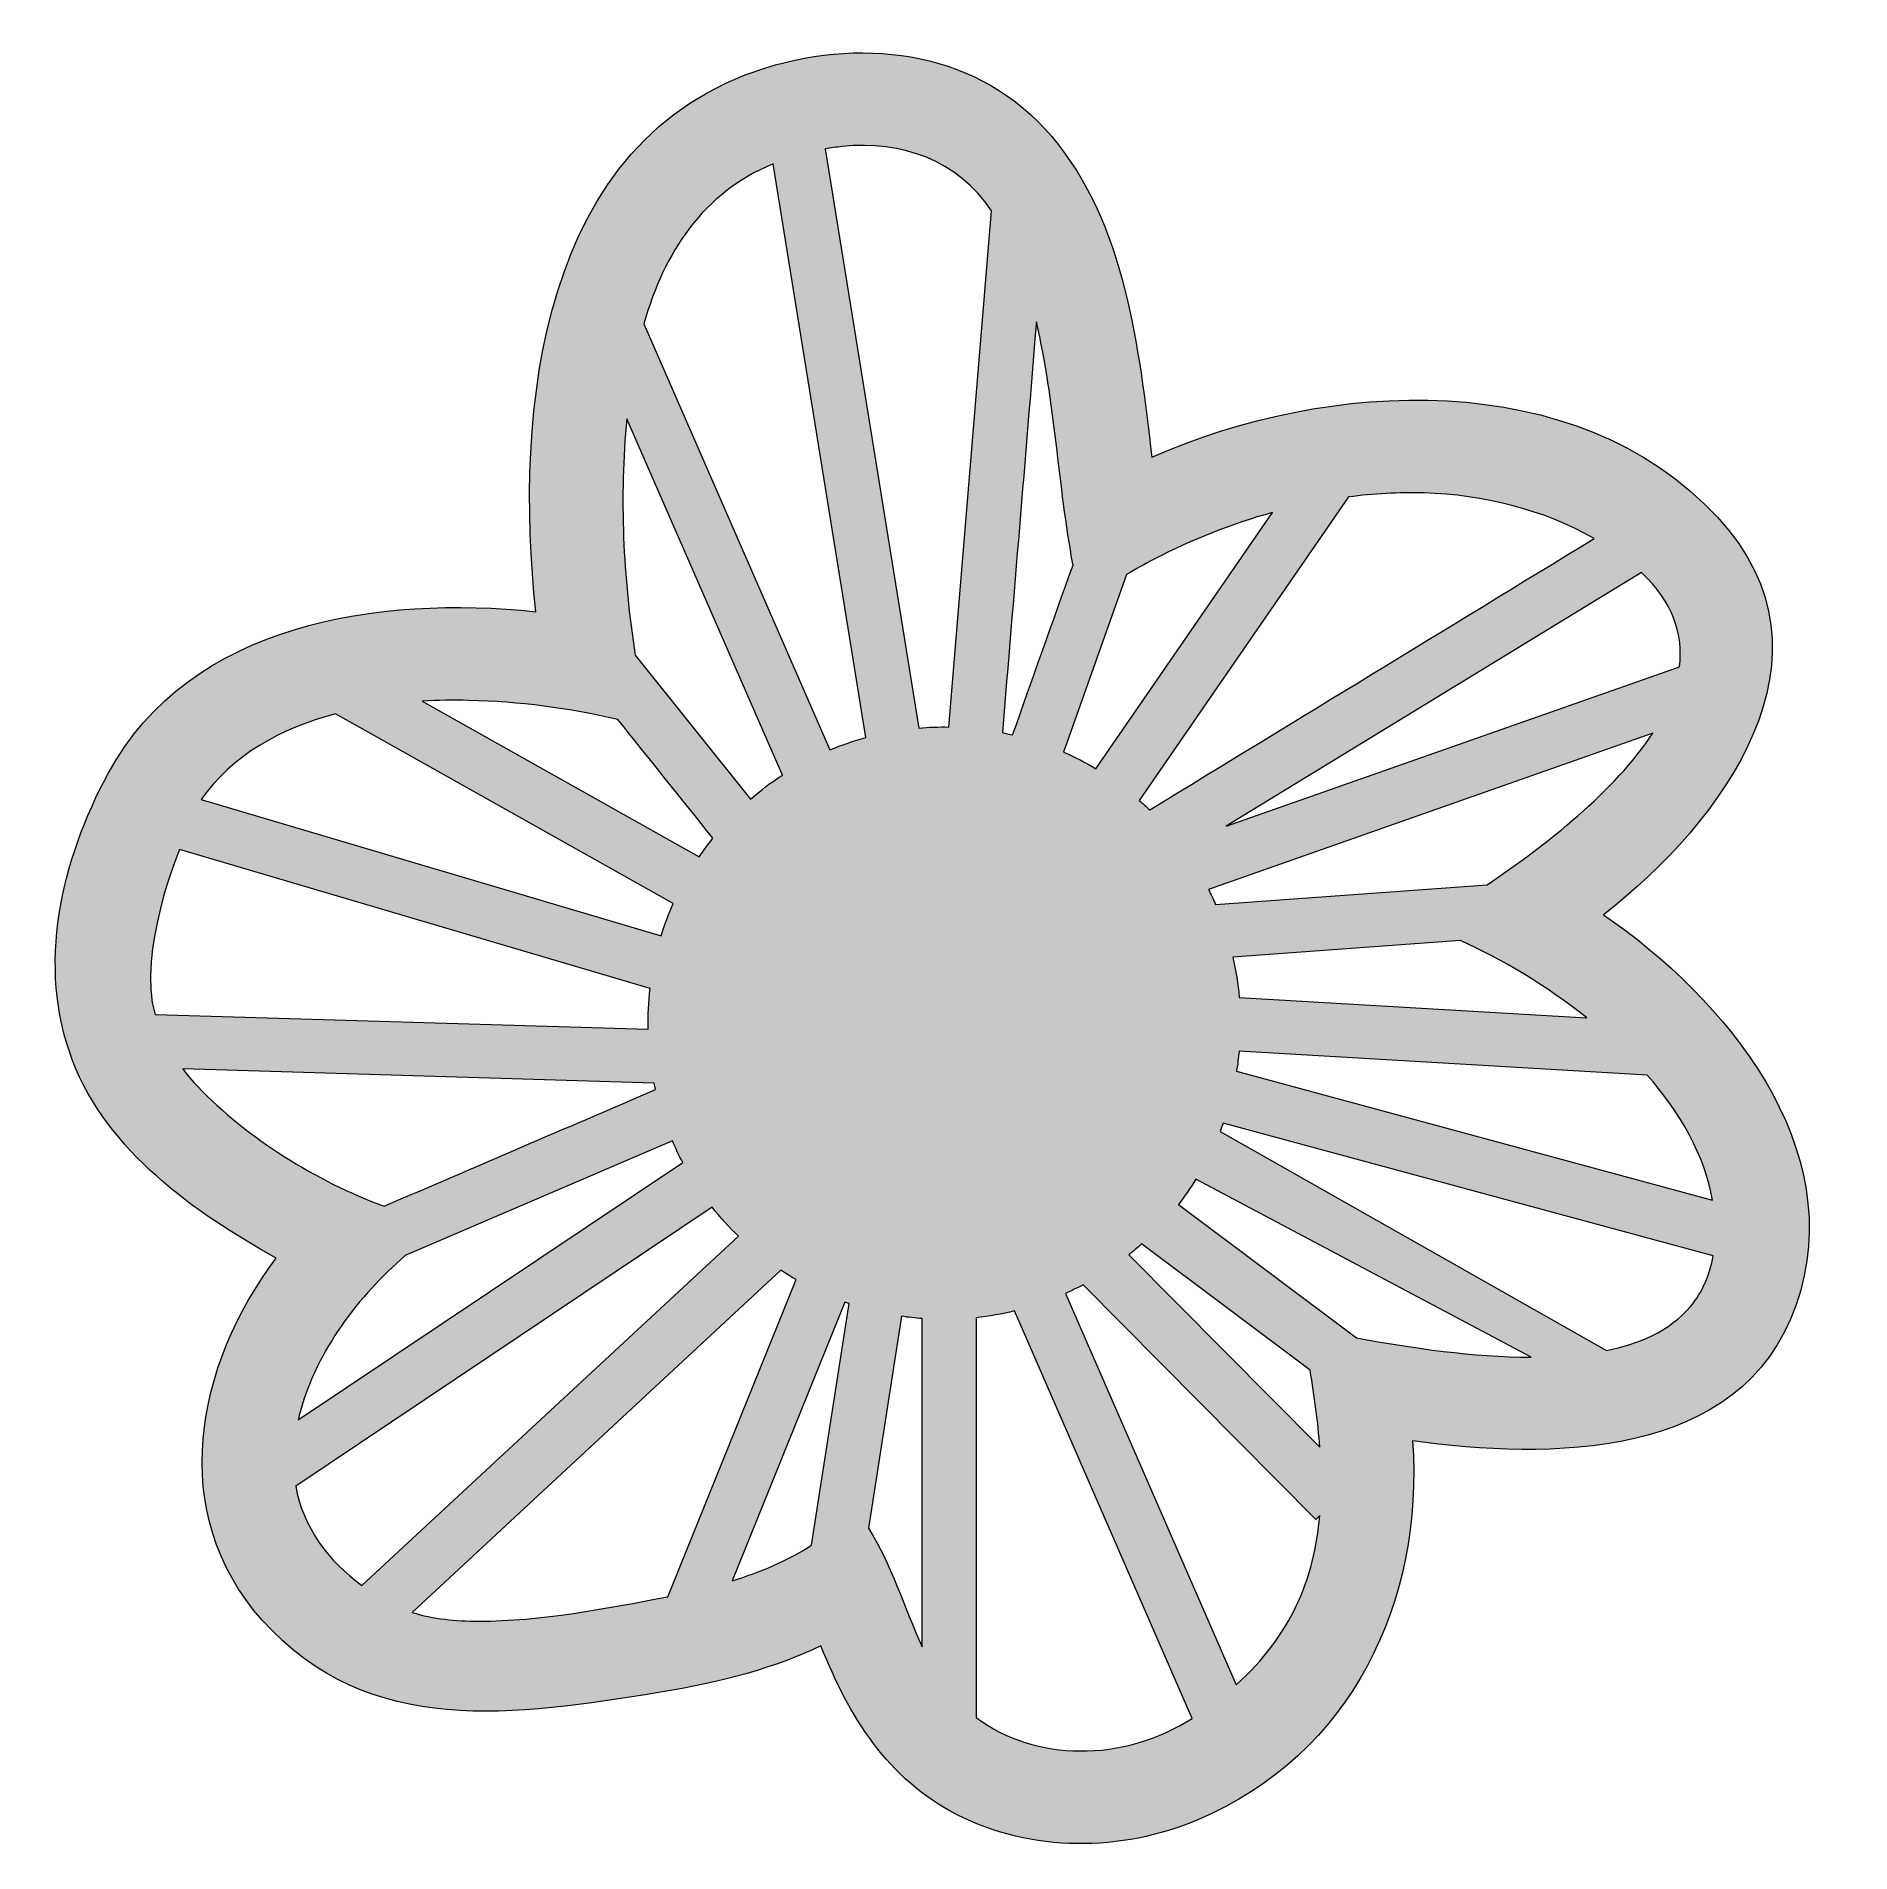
# Model space of a CAD drawing. Header units: inches. Extents: x -1 to 102, y -1 to 103.
import ezdxf

# ---------------------------------------------------------------- set-up
doc = ezdxf.new("R2010")
doc.units = ezdxf.units.IN
doc.header["$MEASUREMENT"] = 0
doc.layers.add('Layer 1', color=7, linetype='Continuous')

msp = doc.modelspace()

# ---------------------------------------------------------------- hatches: boundary and pattern name
at = {"layer": 'Layer 1', "true_color": 0xe032af}
h = msp.add_hatch(color=223, dxfattribs=at)
h.dxf.hatch_style = 2
edge = h.paths.add_edge_path()
edge.add_spline(control_points=[(43.44, 11.22), (45.03, 7.22), (47.21, 3.66), (51.17, 1.64), (55.4, -0.51), (60.48, -0.48), (64.82, 1.35), (73.53, 5.04), (77.66, 13.75), (77, 22.85), (84.65, 21.81), (95.68, 21.68), (98.76, 30.56), (101.86, 39.5), (94.72, 47.98), (87.84, 52.69), (94.59, 57.98), (101.62, 67.36), (94.3, 75.25), (86.25, 83.92), (72.13, 83.05), (62.21, 78.66), (61.46, 84.87), (60.73, 91.88), (56.53, 96.85), (52.5, 101.63), (46.08, 102.53), (40.32, 100.75), (27.43, 96.76), (26.05, 81.26), (27.26, 69.89), (18.42, 70.82), (7.65, 69.3), (3, 60.71), (0.34, 55.81), (-1.07, 49.81), (0.98, 44.44), (2.95, 39.29), (7.89, 35.79), (12.54, 33.22), (7.96, 27.19), (6.31, 18.74), (11.74, 12.68), (17.83, 5.9), (26.16, 7.3), (34.23, 8.57), (37.86, 9.15), (40.91, 10.02), (43.44, 11.22)], knot_values=[0, 0, 0, 0, 1, 1, 1, 2, 2, 2, 3, 3, 3, 4, 4, 4, 5, 5, 5, 6, 6, 6, 7, 7, 7, 8, 8, 8, 9, 9, 9, 10, 10, 10, 11, 11, 11, 12, 12, 12, 13, 13, 13, 14, 14, 14, 15, 15, 15, 16, 16, 16, 16], degree=3, periodic=1)
edge = h.paths.add_edge_path()
edge.add_spline(control_points=[(42.9, 16.93), (41.55, 16.06), (40, 15.41), (38.41, 14.91), (38.41, 14.91), (44.79, 30.72), (44.79, 30.72), (44.87, 30.69), (44.95, 30.66), (45.03, 30.64), (45.03, 30.64), (42.9, 16.93), (42.9, 16.93)], knot_values=[0, 0, 0, 0, 1, 1, 1, 2, 2, 2, 3, 3, 3, 4, 4, 4, 4], degree=3, periodic=1)
edge = h.paths.add_edge_path()
edge.add_spline(control_points=[(49.19, 11.16), (48.13, 13.4), (47.43, 15.92), (46.13, 17.89), (46.13, 17.89), (48, 29.92), (48, 29.92), (48.39, 29.86), (48.79, 29.82), (49.19, 29.79), (49.19, 29.79), (49.19, 11.16), (49.19, 11.16)], knot_values=[0, 0, 0, 0, 1, 1, 1, 2, 2, 2, 3, 3, 3, 4, 4, 4, 4], degree=3, periodic=1)
edge = h.paths.add_edge_path()
edge.add_spline(control_points=[(58.12, 5.26), (56.02, 5.27), (53.93, 5.89), (52.24, 7.16), (52.24, 7.16), (52.24, 29.84), (52.24, 29.84), (52.98, 29.92), (53.71, 30.05), (54.42, 30.22), (54.42, 30.22), (64.49, 7.11), (64.49, 7.11), (62.62, 5.91), (60.35, 5.22), (58.12, 5.26)], knot_values=[0, 0, 0, 0, 1, 1, 1, 2, 2, 2, 3, 3, 3, 4, 4, 4, 5, 5, 5, 5], degree=3, periodic=1)
edge = h.paths.add_edge_path()
edge.add_spline(control_points=[(66.99, 9.01), (66.99, 9.01), (57.31, 31.21), (57.31, 31.21), (57.64, 31.37), (57.98, 31.53), (58.31, 31.7), (58.31, 31.7), (71.52, 18.39), (71.52, 18.39), (71.52, 18.39), (71.74, 18.61), (71.74, 18.61), (71.43, 15.06), (70.13, 11.83), (66.99, 9.01)], knot_values=[0, 0, 0, 0, 1, 1, 1, 2, 2, 2, 3, 3, 3, 4, 4, 4, 5, 5, 5, 5], degree=3, periodic=1)
edge = h.paths.add_edge_path()
edge.add_spline(control_points=[(60.9, 33.41), (61.15, 33.61), (61.4, 33.81), (61.63, 34.03), (61.63, 34.03), (71.19, 26.86), (71.19, 26.86), (71.44, 25.36), (71.64, 23.91), (71.74, 22.49), (71.74, 22.49), (60.9, 33.41), (60.9, 33.41)], knot_values=[0, 0, 0, 0, 1, 1, 1, 2, 2, 2, 3, 3, 3, 4, 4, 4, 4], degree=3, periodic=1)
edge = h.paths.add_edge_path()
edge.add_spline(control_points=[(73.82, 28.69), (73.82, 28.69), (63.72, 36.27), (63.72, 36.27), (64.07, 36.72), (64.4, 37.2), (64.71, 37.69), (64.71, 37.69), (83.73, 27.6), (83.73, 27.6), (80.4, 27.6), (77.09, 28.11), (73.82, 28.69)], knot_values=[0, 0, 0, 0, 1, 1, 1, 2, 2, 2, 3, 3, 3, 4, 4, 4, 4], degree=3, periodic=1)
edge = h.paths.add_edge_path()
edge.add_spline(control_points=[(92.77, 30.48), (91.59, 29.07), (89.77, 28.32), (88.01, 27.98), (88.01, 27.98), (88.01, 27.98), (88.01, 27.98), (88.01, 27.98), (66.08, 40.41), (66.08, 40.41), (66.14, 40.56), (66.2, 40.72), (66.25, 40.88), (66.25, 40.88), (94.05, 33.34), (94.05, 33.34), (93.87, 32.29), (93.45, 31.29), (92.77, 30.48)], knot_values=[0, 0, 0, 0, 1, 1, 1, 2, 2, 2, 3, 3, 3, 4, 4, 4, 5, 5, 5, 6, 6, 6, 6], degree=3, periodic=1)
edge = h.paths.add_edge_path()
edge.add_spline(control_points=[(90.32, 43.6), (92.2, 41.45), (93.59, 39.04), (94.02, 36.5), (94.02, 36.5), (67.02, 43.83), (67.02, 43.83), (67.08, 44.2), (67.12, 44.58), (67.16, 44.96), (67.16, 44.96), (90.32, 43.6), (90.32, 43.6)], knot_values=[0, 0, 0, 0, 1, 1, 1, 2, 2, 2, 3, 3, 3, 4, 4, 4, 4], degree=3, periodic=1)
edge = h.paths.add_edge_path()
edge.add_spline(control_points=[(66.81, 50.29), (66.81, 50.29), (79.72, 51.24), (79.72, 51.24), (82.04, 50.19), (84.58, 48.69), (86.88, 46.85), (86.88, 46.85), (67.17, 48.01), (67.17, 48.01), (67.1, 48.79), (66.98, 49.55), (66.81, 50.29)], knot_values=[0, 0, 0, 0, 1, 1, 1, 2, 2, 2, 3, 3, 3, 4, 4, 4, 4], degree=3, periodic=1)
edge = h.paths.add_edge_path()
edge.add_spline(control_points=[(81.23, 54.4), (81.23, 54.4), (65.83, 53.28), (65.83, 53.28), (65.7, 53.57), (65.57, 53.86), (65.42, 54.14), (65.42, 54.14), (90.63, 63.01), (90.63, 63.01), (88.5, 59.73), (84.56, 56.64), (81.23, 54.4)], knot_values=[0, 0, 0, 0, 1, 1, 1, 2, 2, 2, 3, 3, 3, 4, 4, 4, 4], degree=3, periodic=1)
edge = h.paths.add_edge_path()
edge.add_spline(control_points=[(92.14, 66.77), (92.14, 66.77), (66.43, 57.73), (66.43, 57.73), (66.43, 57.73), (89.99, 72.11), (89.99, 72.11), (91.79, 70.42), (92.38, 68.6), (92.14, 66.77)], knot_values=[0, 0, 0, 0, 1, 1, 1, 2, 2, 2, 3, 3, 3, 3], degree=3, periodic=1)
edge = h.paths.add_edge_path()
edge.add_spline(control_points=[(77.66, 76.63), (81.02, 76.53), (84.37, 75.71), (87.3, 74.04), (78.9, 68.91), (70.49, 63.78), (62.09, 58.65), (61.9, 58.83), (61.7, 59.01), (61.5, 59.19), (61.5, 59.19), (73.36, 76.4), (73.36, 76.4), (74.78, 76.59), (76.22, 76.67), (77.66, 76.63)], knot_values=[0, 0, 0, 0, 1, 1, 1, 2, 2, 2, 3, 3, 3, 4, 4, 4, 5, 5, 5, 5], degree=3, periodic=1)
edge = h.paths.add_edge_path()
edge.add_spline(control_points=[(62.35, 72.88), (64.49, 73.98), (66.73, 74.87), (69.05, 75.52), (69.05, 75.52), (59.04, 60.98), (59.04, 60.98), (58.45, 61.34), (57.84, 61.65), (57.2, 61.93), (57.2, 61.93), (60.78, 72), (60.78, 72), (61.3, 72.31), (61.82, 72.6), (62.35, 72.88)], knot_values=[0, 0, 0, 0, 1, 1, 1, 2, 2, 2, 3, 3, 3, 4, 4, 4, 5, 5, 5, 5], degree=3, periodic=1)
edge = h.paths.add_edge_path()
edge.add_spline(control_points=[(55.66, 86.33), (56.73, 81.79), (56.89, 77.11), (57.74, 72.54), (56.59, 69.33), (55.45, 66.11), (54.31, 62.9), (54.12, 62.94), (53.93, 62.99), (53.73, 63.03), (54.38, 70.79), (55.02, 78.56), (55.66, 86.33)], knot_values=[0, 0, 0, 0, 1, 1, 1, 2, 2, 2, 3, 3, 3, 4, 4, 4, 4], degree=3, periodic=1)
edge = h.paths.add_edge_path()
edge.add_spline(control_points=[(44.64, 96.28), (48.04, 96.65), (51.16, 95.5), (53.12, 92.64), (53.12, 92.64), (53.12, 92.64), (53.12, 92.64), (53.12, 92.64), (50.7, 63.35), (50.7, 63.35), (50.13, 63.36), (49.56, 63.34), (48.99, 63.29), (48.99, 63.29), (43.67, 96.15), (43.67, 96.15), (44, 96.2), (44.32, 96.25), (44.64, 96.28)], knot_values=[0, 0, 0, 0, 1, 1, 1, 2, 2, 2, 3, 3, 3, 4, 4, 4, 5, 5, 5, 6, 6, 6, 6], degree=3, periodic=1)
edge = h.paths.add_edge_path()
edge.add_spline(control_points=[(40.72, 95.3), (40.72, 95.3), (45.99, 62.76), (45.99, 62.76), (45.29, 62.56), (44.61, 62.33), (43.95, 62.06), (43.95, 62.06), (33.39, 86.23), (33.39, 86.23), (34.54, 90.25), (36.71, 93.64), (40.72, 95.3)], knot_values=[0, 0, 0, 0, 1, 1, 1, 2, 2, 2, 3, 3, 3, 4, 4, 4, 4], degree=3, periodic=1)
edge = h.paths.add_edge_path()
edge.add_spline(control_points=[(32.42, 80.84), (32.42, 80.84), (41.25, 60.62), (41.25, 60.62), (40.61, 60.21), (40.01, 59.75), (39.44, 59.25), (39.44, 59.25), (32.9, 67.42), (32.9, 67.42), (32.22, 71.86), (31.99, 76.36), (32.42, 80.84)], knot_values=[0, 0, 0, 0, 1, 1, 1, 2, 2, 2, 3, 3, 3, 4, 4, 4, 4], degree=3, periodic=1)
edge = h.paths.add_edge_path()
edge.add_spline(control_points=[(23.47, 64.86), (26.31, 64.8), (29.14, 64.41), (31.91, 63.78), (33.71, 61.54), (35.51, 59.29), (37.31, 57.04), (37.04, 56.7), (36.78, 56.35), (36.53, 55.99), (36.53, 55.99), (20.81, 64.82), (20.81, 64.82), (21.69, 64.87), (22.58, 64.88), (23.47, 64.86)], knot_values=[0, 0, 0, 0, 1, 1, 1, 2, 2, 2, 3, 3, 3, 4, 4, 4, 5, 5, 5, 5], degree=3, periodic=1)
edge = h.paths.add_edge_path()
edge.add_spline(control_points=[(15.89, 64.09), (15.89, 64.09), (35.06, 53.33), (35.06, 53.33), (34.8, 52.74), (34.56, 52.13), (34.37, 51.51), (34.37, 51.51), (8.27, 59.23), (8.27, 59.23), (10.05, 61.76), (12.78, 63.28), (15.89, 64.09)], knot_values=[0, 0, 0, 0, 1, 1, 1, 2, 2, 2, 3, 3, 3, 4, 4, 4, 4], degree=3, periodic=1)
edge = h.paths.add_edge_path()
edge.add_spline(control_points=[(35.6, 38.65), (35.6, 38.65), (13.78, 24.05), (13.78, 24.05), (13.82, 24.22), (13.86, 24.39), (13.91, 24.56), (14.86, 27.99), (17.19, 31.06), (19.85, 33.36), (19.85, 33.36), (35.01, 39.88), (35.01, 39.88), (35.19, 39.46), (35.38, 39.05), (35.6, 38.65)], knot_values=[0, 0, 0, 0, 1, 1, 1, 2, 2, 2, 3, 3, 3, 4, 4, 4, 5, 5, 5, 5], degree=3, periodic=1)
edge = h.paths.add_edge_path()
edge.add_spline(control_points=[(7.05, 56.41), (7.05, 56.41), (33.75, 48.51), (33.75, 48.51), (33.66, 47.75), (33.62, 46.98), (33.64, 46.21), (33.64, 46.21), (5.66, 47.04), (5.66, 47.04), (4.62, 50.59), (7.05, 56.41), (7.05, 56.41)], knot_values=[0, 0, 0, 0, 1, 1, 1, 2, 2, 2, 3, 3, 3, 4, 4, 4, 4], degree=3, periodic=1)
edge = h.paths.add_edge_path()
edge.add_spline(control_points=[(8.08, 42.95), (7.77, 43.27), (7.49, 43.6), (7.23, 43.95), (7.23, 43.95), (33.97, 43.15), (33.97, 43.15), (34, 43.03), (34.03, 42.91), (34.06, 42.78), (28.92, 40.58), (23.79, 38.37), (18.65, 36.16), (14.83, 37.58), (10.91, 40), (8.08, 42.95)], knot_values=[0, 0, 0, 0, 1, 1, 1, 2, 2, 2, 3, 3, 3, 4, 4, 4, 5, 5, 5, 5], degree=3, periodic=1)
edge = h.paths.add_edge_path()
edge.add_spline(control_points=[(13.64, 20.29), (13.64, 20.29), (37.27, 36.11), (37.27, 36.11), (37.73, 35.52), (38.23, 34.97), (38.77, 34.46), (38.77, 34.46), (17.4, 14.65), (17.4, 14.65), (15.5, 16.01), (14.05, 17.95), (13.64, 20.29)], knot_values=[0, 0, 0, 0, 1, 1, 1, 2, 2, 2, 3, 3, 3, 4, 4, 4, 4], degree=3, periodic=1)
edge = h.paths.add_edge_path()
edge.add_spline(control_points=[(23.99, 12.62), (22.73, 12.63), (21.45, 12.74), (20.24, 13.12), (20.24, 13.12), (41.17, 32.53), (41.17, 32.53), (41.45, 32.34), (41.74, 32.17), (42.03, 32), (42.03, 32), (34.76, 14.01), (34.76, 14.01), (31.23, 13.34), (27.59, 12.62), (23.99, 12.62)], knot_values=[0, 0, 0, 0, 1, 1, 1, 2, 2, 2, 3, 3, 3, 4, 4, 4, 5, 5, 5, 5], degree=3, periodic=1)

# ---------------------------------------------------------------- linework, layer by layer
at = {"layer": 'Layer 1', "lineweight": 0}
for points, knots in [([(43.44, 11.22), (45.03, 7.22), (47.21, 3.66), (51.17, 1.64), (55.4, -0.51), (60.48, -0.48), (64.82, 1.35), (73.53, 5.04), (77.66, 13.75), (77, 22.85), (84.65, 21.81), (95.68, 21.68), (98.76, 30.56), (101.86, 39.5), (94.72, 47.98), (87.84, 52.69), (94.59, 57.98), (101.62, 67.36), (94.3, 75.25), (86.25, 83.92), (72.13, 83.05), (62.21, 78.66), (61.46, 84.87), (60.73, 91.88), (56.53, 96.85), (52.5, 101.63), (46.08, 102.53), (40.32, 100.75), (27.43, 96.76), (26.05, 81.26), (27.26, 69.89), (18.42, 70.82), (7.65, 69.3), (3, 60.71), (0.34, 55.81), (-1.07, 49.81), (0.98, 44.44), (2.95, 39.29), (7.89, 35.79), (12.54, 33.22), (7.96, 27.19), (6.31, 18.74), (11.74, 12.68), (17.83, 5.9), (26.16, 7.3), (34.23, 8.57), (37.86, 9.15), (40.91, 10.02), (43.44, 11.22)], [0, 0, 0, 0, 1, 1, 1, 2, 2, 2, 3, 3, 3, 4, 4, 4, 5, 5, 5, 6, 6, 6, 7, 7, 7, 8, 8, 8, 9, 9, 9, 10, 10, 10, 11, 11, 11, 12, 12, 12, 13, 13, 13, 14, 14, 14, 15, 15, 15, 16, 16, 16, 16]), ([(44.64, 96.28), (48.04, 96.65), (51.16, 95.5), (53.12, 92.64), (53.12, 92.64), (53.12, 92.64), (53.12, 92.64), (53.12, 92.64), (50.7, 63.35), (50.7, 63.35), (50.13, 63.36), (49.56, 63.34), (48.99, 63.29), (48.99, 63.29), (43.67, 96.15), (43.67, 96.15), (44, 96.2), (44.32, 96.25), (44.64, 96.28)], [0, 0, 0, 0, 1, 1, 1, 2, 2, 2, 3, 3, 3, 4, 4, 4, 5, 5, 5, 6, 6, 6, 6]), ([(40.72, 95.3), (40.72, 95.3), (45.99, 62.76), (45.99, 62.76), (45.29, 62.56), (44.61, 62.33), (43.95, 62.06), (43.95, 62.06), (33.39, 86.23), (33.39, 86.23), (34.54, 90.25), (36.71, 93.64), (40.72, 95.3)], [0, 0, 0, 0, 1, 1, 1, 2, 2, 2, 3, 3, 3, 4, 4, 4, 4]), ([(55.66, 86.33), (56.73, 81.79), (56.89, 77.11), (57.74, 72.54), (56.59, 69.33), (55.45, 66.11), (54.31, 62.9), (54.12, 62.94), (53.93, 62.99), (53.73, 63.03), (54.38, 70.79), (55.02, 78.56), (55.66, 86.33)], [0, 0, 0, 0, 1, 1, 1, 2, 2, 2, 3, 3, 3, 4, 4, 4, 4]), ([(32.42, 80.84), (32.42, 80.84), (41.25, 60.62), (41.25, 60.62), (40.61, 60.21), (40.01, 59.75), (39.44, 59.25), (39.44, 59.25), (32.9, 67.42), (32.9, 67.42), (32.22, 71.86), (31.99, 76.36), (32.42, 80.84)], [0, 0, 0, 0, 1, 1, 1, 2, 2, 2, 3, 3, 3, 4, 4, 4, 4]), ([(77.66, 76.63), (81.02, 76.53), (84.37, 75.71), (87.3, 74.04), (78.9, 68.91), (70.49, 63.78), (62.09, 58.65), (61.9, 58.83), (61.7, 59.01), (61.5, 59.19), (61.5, 59.19), (73.36, 76.4), (73.36, 76.4), (74.78, 76.59), (76.22, 76.67), (77.66, 76.63)], [0, 0, 0, 0, 1, 1, 1, 2, 2, 2, 3, 3, 3, 4, 4, 4, 5, 5, 5, 5]), ([(62.35, 72.88), (64.49, 73.98), (66.73, 74.87), (69.05, 75.52), (69.05, 75.52), (59.04, 60.98), (59.04, 60.98), (58.45, 61.34), (57.84, 61.65), (57.2, 61.93), (57.2, 61.93), (60.78, 72), (60.78, 72), (61.3, 72.31), (61.82, 72.6), (62.35, 72.88)], [0, 0, 0, 0, 1, 1, 1, 2, 2, 2, 3, 3, 3, 4, 4, 4, 5, 5, 5, 5]), ([(92.14, 66.77), (92.14, 66.77), (66.43, 57.73), (66.43, 57.73), (66.43, 57.73), (89.99, 72.11), (89.99, 72.11), (91.79, 70.42), (92.38, 68.6), (92.14, 66.77)], [0, 0, 0, 0, 1, 1, 1, 2, 2, 2, 3, 3, 3, 3]), ([(15.89, 64.09), (15.89, 64.09), (35.06, 53.33), (35.06, 53.33), (34.8, 52.74), (34.56, 52.13), (34.37, 51.51), (34.37, 51.51), (8.27, 59.23), (8.27, 59.23), (10.05, 61.76), (12.78, 63.28), (15.89, 64.09)], [0, 0, 0, 0, 1, 1, 1, 2, 2, 2, 3, 3, 3, 4, 4, 4, 4]), ([(23.47, 64.86), (26.31, 64.8), (29.14, 64.41), (31.91, 63.78), (33.71, 61.54), (35.51, 59.29), (37.31, 57.04), (37.04, 56.7), (36.78, 56.35), (36.53, 55.99), (36.53, 55.99), (20.81, 64.82), (20.81, 64.82), (21.69, 64.87), (22.58, 64.88), (23.47, 64.86)], [0, 0, 0, 0, 1, 1, 1, 2, 2, 2, 3, 3, 3, 4, 4, 4, 5, 5, 5, 5]), ([(81.23, 54.4), (81.23, 54.4), (65.83, 53.28), (65.83, 53.28), (65.7, 53.57), (65.57, 53.86), (65.42, 54.14), (65.42, 54.14), (90.63, 63.01), (90.63, 63.01), (88.5, 59.73), (84.56, 56.64), (81.23, 54.4)], [0, 0, 0, 0, 1, 1, 1, 2, 2, 2, 3, 3, 3, 4, 4, 4, 4]), ([(7.05, 56.41), (7.05, 56.41), (33.75, 48.51), (33.75, 48.51), (33.66, 47.75), (33.62, 46.98), (33.64, 46.21), (33.64, 46.21), (5.66, 47.04), (5.66, 47.04), (4.62, 50.59), (7.05, 56.41), (7.05, 56.41)], [0, 0, 0, 0, 1, 1, 1, 2, 2, 2, 3, 3, 3, 4, 4, 4, 4]), ([(66.81, 50.29), (66.81, 50.29), (79.72, 51.24), (79.72, 51.24), (82.04, 50.19), (84.58, 48.69), (86.88, 46.85), (86.88, 46.85), (67.17, 48.01), (67.17, 48.01), (67.1, 48.79), (66.98, 49.55), (66.81, 50.29)], [0, 0, 0, 0, 1, 1, 1, 2, 2, 2, 3, 3, 3, 4, 4, 4, 4]), ([(90.32, 43.6), (92.2, 41.45), (93.59, 39.04), (94.02, 36.5), (94.02, 36.5), (67.02, 43.83), (67.02, 43.83), (67.08, 44.2), (67.12, 44.58), (67.16, 44.96), (67.16, 44.96), (90.32, 43.6), (90.32, 43.6)], [0, 0, 0, 0, 1, 1, 1, 2, 2, 2, 3, 3, 3, 4, 4, 4, 4]), ([(8.08, 42.95), (7.77, 43.27), (7.49, 43.6), (7.23, 43.95), (7.23, 43.95), (33.97, 43.15), (33.97, 43.15), (34, 43.03), (34.03, 42.91), (34.06, 42.78), (28.92, 40.58), (23.79, 38.37), (18.65, 36.16), (14.83, 37.58), (10.91, 40), (8.08, 42.95)], [0, 0, 0, 0, 1, 1, 1, 2, 2, 2, 3, 3, 3, 4, 4, 4, 5, 5, 5, 5]), ([(92.77, 30.48), (91.59, 29.07), (89.77, 28.32), (88.01, 27.98), (88.01, 27.98), (88.01, 27.98), (88.01, 27.98), (88.01, 27.98), (66.08, 40.41), (66.08, 40.41), (66.14, 40.56), (66.2, 40.72), (66.25, 40.88), (66.25, 40.88), (94.05, 33.34), (94.05, 33.34), (93.87, 32.29), (93.45, 31.29), (92.77, 30.48)], [0, 0, 0, 0, 1, 1, 1, 2, 2, 2, 3, 3, 3, 4, 4, 4, 5, 5, 5, 6, 6, 6, 6]), ([(35.6, 38.65), (35.6, 38.65), (13.78, 24.05), (13.78, 24.05), (13.82, 24.22), (13.86, 24.39), (13.91, 24.56), (14.86, 27.99), (17.19, 31.06), (19.85, 33.36), (19.85, 33.36), (35.01, 39.88), (35.01, 39.88), (35.19, 39.46), (35.38, 39.05), (35.6, 38.65)], [0, 0, 0, 0, 1, 1, 1, 2, 2, 2, 3, 3, 3, 4, 4, 4, 5, 5, 5, 5]), ([(73.82, 28.69), (73.82, 28.69), (63.72, 36.27), (63.72, 36.27), (64.07, 36.72), (64.4, 37.2), (64.71, 37.69), (64.71, 37.69), (83.73, 27.6), (83.73, 27.6), (80.4, 27.6), (77.09, 28.11), (73.82, 28.69)], [0, 0, 0, 0, 1, 1, 1, 2, 2, 2, 3, 3, 3, 4, 4, 4, 4]), ([(13.64, 20.29), (13.64, 20.29), (37.27, 36.11), (37.27, 36.11), (37.73, 35.52), (38.23, 34.97), (38.77, 34.46), (38.77, 34.46), (17.4, 14.65), (17.4, 14.65), (15.5, 16.01), (14.05, 17.95), (13.64, 20.29)], [0, 0, 0, 0, 1, 1, 1, 2, 2, 2, 3, 3, 3, 4, 4, 4, 4]), ([(60.9, 33.41), (61.15, 33.61), (61.4, 33.81), (61.63, 34.03), (61.63, 34.03), (71.19, 26.86), (71.19, 26.86), (71.44, 25.36), (71.64, 23.91), (71.74, 22.49), (71.74, 22.49), (60.9, 33.41), (60.9, 33.41)], [0, 0, 0, 0, 1, 1, 1, 2, 2, 2, 3, 3, 3, 4, 4, 4, 4]), ([(23.99, 12.62), (22.73, 12.63), (21.45, 12.74), (20.24, 13.12), (20.24, 13.12), (41.17, 32.53), (41.17, 32.53), (41.45, 32.34), (41.74, 32.17), (42.03, 32), (42.03, 32), (34.76, 14.01), (34.76, 14.01), (31.23, 13.34), (27.59, 12.62), (23.99, 12.62)], [0, 0, 0, 0, 1, 1, 1, 2, 2, 2, 3, 3, 3, 4, 4, 4, 5, 5, 5, 5]), ([(66.99, 9.01), (66.99, 9.01), (57.31, 31.21), (57.31, 31.21), (57.64, 31.37), (57.98, 31.53), (58.31, 31.7), (58.31, 31.7), (71.52, 18.39), (71.52, 18.39), (71.52, 18.39), (71.74, 18.61), (71.74, 18.61), (71.43, 15.06), (70.13, 11.83), (66.99, 9.01)], [0, 0, 0, 0, 1, 1, 1, 2, 2, 2, 3, 3, 3, 4, 4, 4, 5, 5, 5, 5]), ([(42.9, 16.93), (41.55, 16.06), (40, 15.41), (38.41, 14.91), (38.41, 14.91), (44.79, 30.72), (44.79, 30.72), (44.87, 30.69), (44.95, 30.66), (45.03, 30.64), (45.03, 30.64), (42.9, 16.93), (42.9, 16.93)], [0, 0, 0, 0, 1, 1, 1, 2, 2, 2, 3, 3, 3, 4, 4, 4, 4]), ([(49.19, 11.16), (48.13, 13.4), (47.43, 15.92), (46.13, 17.89), (46.13, 17.89), (48, 29.92), (48, 29.92), (48.39, 29.86), (48.79, 29.82), (49.19, 29.79), (49.19, 29.79), (49.19, 11.16), (49.19, 11.16)], [0, 0, 0, 0, 1, 1, 1, 2, 2, 2, 3, 3, 3, 4, 4, 4, 4]), ([(58.12, 5.26), (56.02, 5.27), (53.93, 5.89), (52.24, 7.16), (52.24, 7.16), (52.24, 29.84), (52.24, 29.84), (52.98, 29.92), (53.71, 30.05), (54.42, 30.22), (54.42, 30.22), (64.49, 7.11), (64.49, 7.11), (62.62, 5.91), (60.35, 5.22), (58.12, 5.26)], [0, 0, 0, 0, 1, 1, 1, 2, 2, 2, 3, 3, 3, 4, 4, 4, 5, 5, 5, 5])]:
    msp.add_open_spline(points, degree=3, knots=knots, dxfattribs=at)

doc.saveas('drawing.dxf')
